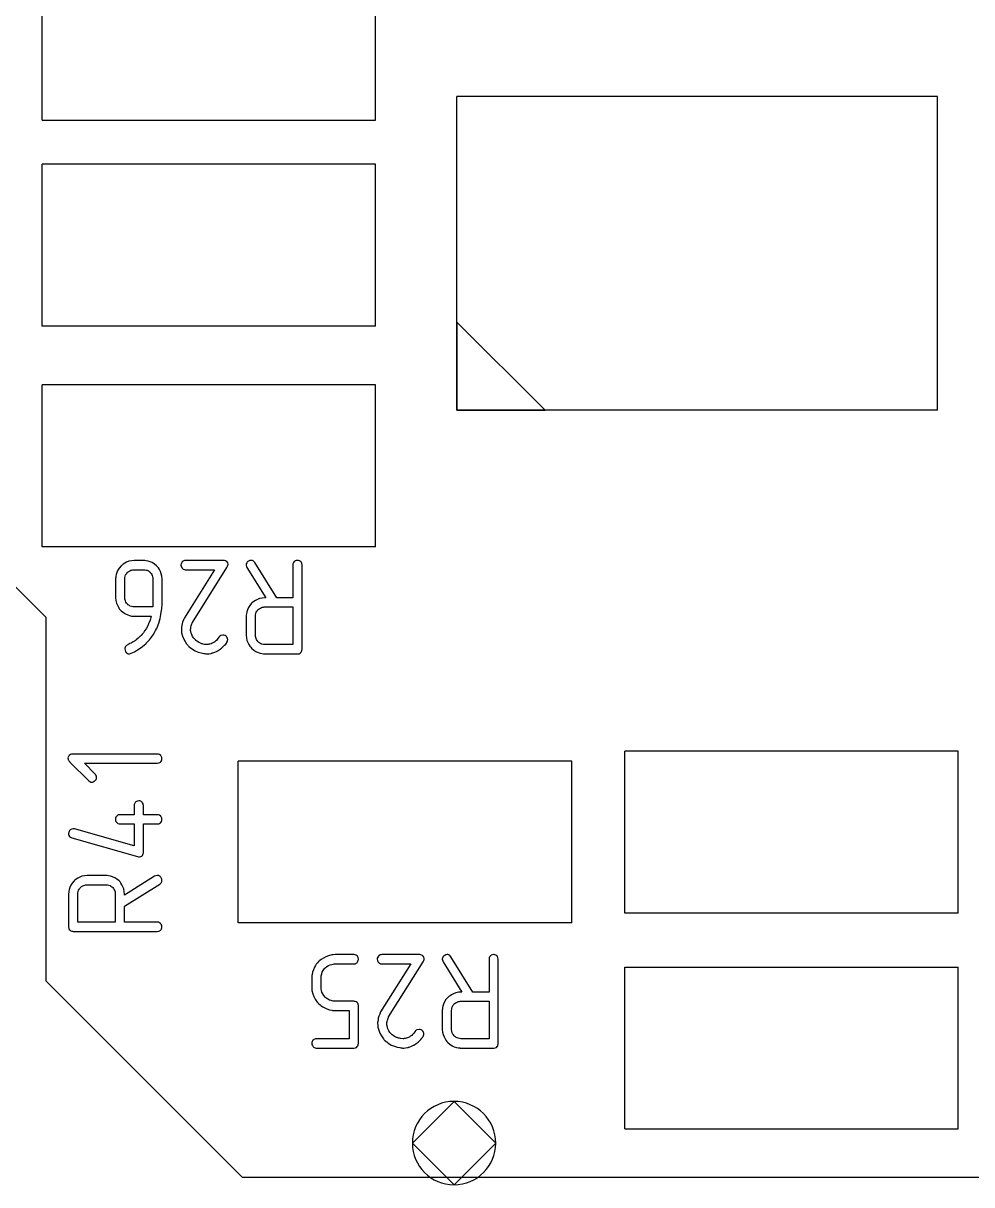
# Model space of a CAD drawing. Header units: inches. Extents: x 0 to 594, y -420 to 0.
# Drawn here: x 178.63 to 188.3, y -92.76 to -80.92 of the extents above; entities that cross this region are included whole.
import ezdxf

# ---------------------------------------------------------------- set-up
doc = ezdxf.new("R2010")
doc.units = ezdxf.units.IN
doc.header["$MEASUREMENT"] = 0

msp = doc.modelspace()

# ---------------------------------------------------------------- linework, layer by layer
at = {"color": 18, "true_color": 0x000000}
for p, q in [((178.82, -81.905), (178.82, -80.255)), ((182.22, -81.905), (182.22, -80.255)), ((187.95, -81.663), (183.05, -81.663)), ((183.05, -84.863), (183.05, -81.663)), ((187.95, -84.863), (187.95, -81.663)), ((178.82, -81.905), (182.22, -81.905)), ((178.82, -84.005), (178.82, -82.355)), ((182.22, -82.355), (178.82, -82.355)), ((182.22, -84.005), (182.22, -82.355)), ((183.05, -83.963), (183.05, -83.863)), ((182.22, -84.005), (178.82, -84.005)), ((183.95, -84.863), (183.05, -83.963)), ((183.95, -84.863), (183.05, -83.963)), ((183.05, -83.963), (183.05, -84.863)), ((178.82, -86.254), (178.82, -84.604)), ((182.22, -84.604), (178.82, -84.604)), ((182.22, -86.254), (182.22, -84.604)), ((187.95, -84.863), (183.05, -84.863)), ((183.05, -84.863), (183.95, -84.863)), ((183.95, -84.863), (183.95, -84.863)), ((178.862, -86.975), (177.513, -85.626)), ((182.22, -86.254), (178.82, -86.254)), ((179.647, -86.431), (179.636, -86.44)), ((179.663, -86.422), (179.647, -86.431)), ((179.682, -86.41), (179.663, -86.422)), ((179.705, -86.402), (179.682, -86.41)), ((179.732, -86.396), (179.705, -86.402)), ((179.76, -86.393), (179.732, -86.396)), ((179.863, -86.393), (179.76, -86.393)), ((179.868, -86.395), (179.863, -86.393)), ((179.883, -86.396), (179.868, -86.395)), ((179.901, -86.4), (179.883, -86.396)), ((179.922, -86.408), (179.901, -86.4)), ((179.943, -86.416), (179.922, -86.408)), ((179.966, -86.43), (179.943, -86.416)), ((179.988, -86.448), (179.966, -86.43)), ((180.238, -86.43), (180.236, -86.437)), ((180.242, -86.42), (180.238, -86.43)), ((180.249, -86.409), (180.242, -86.42)), ((180.25, -86.406), (180.249, -86.409)), ((180.258, -86.402), (180.25, -86.406)), ((180.267, -86.396), (180.258, -86.402)), ((180.274, -86.395), (180.267, -86.396)), ((180.283, -86.393), (180.274, -86.395)), ((180.672, -86.393), (180.283, -86.393)), ((180.68, -86.395), (180.672, -86.393)), ((180.689, -86.398), (180.68, -86.395)), ((180.699, -86.403), (180.689, -86.398)), ((180.707, -86.409), (180.699, -86.403)), ((180.713, -86.419), (180.707, -86.409)), ((180.716, -86.431), (180.713, -86.419)), ((180.714, -86.441), (180.716, -86.434)), ((180.716, -86.434), (180.716, -86.431)), ((180.902, -86.429), (180.9, -86.437)), ((180.907, -86.417), (180.902, -86.429)), ((180.91, -86.412), (180.907, -86.417)), ((180.916, -86.406), (180.91, -86.412)), ((180.919, -86.405), (180.916, -86.406)), ((180.926, -86.4), (180.919, -86.405)), ((180.937, -86.395), (180.926, -86.4)), ((180.951, -86.393), (180.937, -86.395)), ((180.957, -86.393), (180.951, -86.393)), ((180.964, -86.395), (180.957, -86.393)), ((180.971, -86.396), (180.964, -86.395)), ((180.972, -86.398), (180.971, -86.396)), ((180.976, -86.4), (180.972, -86.398)), ((180.982, -86.406), (180.976, -86.4)), ((180.989, -86.415), (180.982, -86.406)), ((181.213, -86.774), (180.989, -86.415)), ((181.378, -86.427), (181.377, -86.436)), ((181.377, -86.436), (181.377, -86.439)), ((181.382, -86.416), (181.378, -86.427)), ((181.391, -86.405), (181.382, -86.416)), ((181.394, -86.403), (181.391, -86.405)), ((181.399, -86.399), (181.394, -86.403)), ((181.411, -86.395), (181.399, -86.399)), ((181.425, -86.393), (181.411, -86.395)), ((181.428, -86.393), (181.425, -86.393)), ((181.436, -86.395), (181.428, -86.393)), ((181.446, -86.398), (181.436, -86.395)), ((181.457, -86.405), (181.446, -86.398)), ((181.46, -86.407), (181.457, -86.405)), ((181.464, -86.413), (181.46, -86.407)), ((181.468, -86.424), (181.464, -86.413)), ((181.471, -86.44), (181.468, -86.424)), ((179.577, -86.537), (179.572, -86.556)), ((179.584, -86.516), (179.577, -86.537)), ((179.594, -86.493), (179.584, -86.516)), ((179.608, -86.471), (179.594, -86.493)), ((179.626, -86.448), (179.608, -86.471)), ((179.629, -86.446), (179.626, -86.448)), ((179.636, -86.44), (179.629, -86.446)), ((179.665, -86.567), (179.668, -86.554)), ((179.668, -86.554), (179.672, -86.541)), ((179.672, -86.541), (179.678, -86.532)), ((179.678, -86.532), (179.684, -86.525)), ((179.684, -86.525), (179.688, -86.517)), ((179.688, -86.517), (179.691, -86.515)), ((179.691, -86.515), (179.692, -86.513)), ((179.692, -86.513), (179.704, -86.505)), ((179.704, -86.505), (179.715, -86.499)), ((179.715, -86.499), (179.726, -86.493)), ((179.726, -86.493), (179.736, -86.491)), ((179.736, -86.491), (179.746, -86.489)), ((179.746, -86.489), (179.753, -86.488)), ((179.753, -86.488), (179.856, -86.488)), ((179.856, -86.488), (179.868, -86.489)), ((179.868, -86.489), (179.88, -86.491)), ((179.88, -86.491), (179.89, -86.492)), ((179.89, -86.492), (179.891, -86.493)), ((179.891, -86.493), (179.892, -86.493)), ((179.892, -86.493), (179.904, -86.501)), ((179.904, -86.501), (179.914, -86.508)), ((179.914, -86.508), (179.921, -86.513)), ((179.921, -86.513), (179.923, -86.515)), ((179.923, -86.515), (179.932, -86.526)), ((179.932, -86.526), (179.939, -86.537)), ((179.939, -86.537), (179.943, -86.548)), ((179.943, -86.548), (179.947, -86.56)), ((179.991, -86.451), (179.988, -86.448)), ((179.997, -86.458), (179.991, -86.451)), ((180.007, -86.47), (179.997, -86.458)), ((180.016, -86.486), (180.007, -86.47)), ((180.026, -86.505), (180.016, -86.486)), ((180.036, -86.529), (180.026, -86.505)), ((180.042, -86.554), (180.036, -86.529)), ((180.045, -86.582), (180.042, -86.554)), ((180.236, -86.437), (180.236, -86.44)), ((180.236, -86.44), (180.239, -86.453)), ((180.239, -86.453), (180.243, -86.462)), ((180.243, -86.462), (180.248, -86.47)), ((180.248, -86.47), (180.25, -86.472)), ((180.25, -86.472), (180.256, -86.478)), ((180.256, -86.478), (180.26, -86.481)), ((180.26, -86.481), (180.272, -86.486)), ((180.272, -86.486), (180.28, -86.488)), ((180.579, -86.488), (180.272, -86.977)), ((180.28, -86.488), (180.579, -86.488)), ((180.353, -87.026), (180.704, -86.467)), ((180.704, -86.467), (180.711, -86.453)), ((180.711, -86.453), (180.714, -86.441)), ((180.9, -86.437), (180.9, -86.439)), ((180.9, -86.439), (180.9, -86.44)), ((180.9, -86.44), (180.905, -86.455)), ((180.905, -86.455), (180.909, -86.467)), ((180.909, -86.467), (181.101, -86.774)), ((181.377, -86.439), (181.377, -86.44)), ((181.377, -86.44), (181.377, -86.774)), ((181.471, -87.297), (181.471, -86.44)), ((179.571, -86.57), (179.57, -86.575)), ((179.57, -86.575), (179.57, -86.579)), ((179.57, -86.579), (179.57, -86.581)), ((179.57, -86.581), (179.57, -86.582)), ((179.57, -86.582), (179.57, -86.773)), ((179.572, -86.556), (179.571, -86.57)), ((179.664, -86.582), (179.665, -86.567)), ((179.664, -86.773), (179.664, -86.582)), ((179.947, -86.56), (179.949, -86.568)), ((179.949, -86.568), (179.95, -86.575)), ((179.95, -86.575), (179.95, -86.581)), ((179.95, -86.581), (179.95, -86.582)), ((179.95, -86.582), (179.95, -86.821)), ((180.045, -86.821), (180.045, -86.582)), ((179.57, -86.773), (179.572, -86.801)), ((179.664, -86.774), (179.664, -86.773)), ((179.664, -86.78), (179.664, -86.774)), ((179.665, -86.787), (179.664, -86.78)), ((179.667, -86.797), (179.665, -86.787)), ((181.015, -86.791), (180.995, -86.802)), ((181.037, -86.782), (181.015, -86.791)), ((181.064, -86.777), (181.037, -86.782)), ((181.092, -86.774), (181.064, -86.777)), ((181.101, -86.774), (181.092, -86.774)), ((181.377, -86.774), (181.213, -86.774)), ((179.572, -86.801), (179.578, -86.828)), ((179.578, -86.828), (179.588, -86.85)), ((179.588, -86.85), (179.598, -86.87)), ((179.598, -86.87), (179.608, -86.885)), ((179.608, -86.885), (179.618, -86.897)), ((179.618, -86.897), (179.623, -86.904)), ((179.623, -86.904), (179.626, -86.907)), ((179.626, -86.907), (179.649, -86.925)), ((179.671, -86.806), (179.667, -86.797)), ((179.675, -86.818), (179.671, -86.806)), ((179.682, -86.829), (179.675, -86.818)), ((179.692, -86.84), (179.682, -86.829)), ((179.694, -86.842), (179.692, -86.84)), ((179.696, -86.845), (179.694, -86.842)), ((179.704, -86.849), (179.696, -86.845)), ((179.711, -86.854), (179.704, -86.849)), ((179.72, -86.86), (179.711, -86.854)), ((179.732, -86.864), (179.72, -86.86)), ((179.746, -86.867), (179.732, -86.864)), ((179.76, -86.868), (179.746, -86.867)), ((179.746, -86.867), (179.746, -86.867)), ((179.949, -86.868), (179.76, -86.868)), ((179.95, -86.821), (179.949, -86.868)), ((180.036, -86.922), (180.038, -86.904)), ((180.038, -86.904), (180.04, -86.885)), ((180.04, -86.885), (180.042, -86.87)), ((180.042, -86.87), (180.043, -86.856)), ((180.043, -86.843), (180.045, -86.833)), ((180.043, -86.856), (180.043, -86.843)), ((180.045, -86.822), (180.045, -86.821)), ((180.045, -86.826), (180.045, -86.822)), ((180.045, -86.833), (180.045, -86.826)), ((180.914, -86.897), (180.907, -86.918)), ((180.924, -86.874), (180.914, -86.897)), ((180.938, -86.852), (180.924, -86.874)), ((180.957, -86.829), (180.938, -86.852)), ((180.96, -86.826), (180.957, -86.829)), ((180.967, -86.821), (180.96, -86.826)), ((180.979, -86.812), (180.967, -86.821)), ((180.995, -86.802), (180.979, -86.812)), ((181.009, -86.912), (181.015, -86.905)), ((181.015, -86.905), (181.019, -86.898)), ((181.019, -86.898), (181.022, -86.895)), ((181.022, -86.895), (181.023, -86.894)), ((181.023, -86.894), (181.034, -86.885)), ((181.034, -86.885), (181.046, -86.88)), ((181.046, -86.88), (181.057, -86.874)), ((181.057, -86.874), (181.067, -86.871)), ((181.067, -86.871), (181.077, -86.87)), ((181.077, -86.87), (181.084, -86.868)), ((181.084, -86.868), (181.377, -86.868)), ((181.377, -86.868), (181.377, -87.25)), ((178.862, -90.681), (178.862, -86.975)), ((179.649, -86.925), (179.671, -86.939)), ((179.671, -86.939), (179.694, -86.949)), ((179.694, -86.949), (179.713, -86.956)), ((179.713, -86.956), (179.732, -86.96)), ((179.732, -86.96), (179.747, -86.962)), ((179.747, -86.962), (179.753, -86.963)), ((179.753, -86.963), (179.932, -86.963)), ((179.921, -87.001), (179.906, -87.039)), ((179.932, -86.963), (179.921, -87.001)), ((180.011, -87.032), (180.024, -86.985)), ((180.024, -86.985), (180.032, -86.943)), ((180.032, -86.943), (180.036, -86.922)), ((180.253, -87.021), (180.248, -87.04)), ((180.262, -87), (180.253, -87.021)), ((180.272, -86.977), (180.262, -87)), ((180.351, -87.033), (180.352, -87.028)), ((180.352, -87.028), (180.353, -87.026)), ((180.902, -86.952), (180.9, -86.957)), ((180.9, -86.957), (180.9, -86.962)), ((180.9, -86.962), (180.9, -86.963)), ((180.9, -86.963), (180.9, -86.964)), ((180.9, -86.964), (180.9, -87.155)), ((180.903, -86.936), (180.902, -86.952)), ((180.907, -86.918), (180.903, -86.936)), ((180.995, -86.963), (180.996, -86.947)), ((180.995, -87.155), (180.995, -86.963)), ((180.996, -86.947), (180.999, -86.935)), ((180.999, -86.935), (181.003, -86.922)), ((181.003, -86.922), (181.009, -86.912)), ((179.84, -87.146), (179.83, -87.157)), ((179.853, -87.131), (179.84, -87.146)), ((179.866, -87.111), (179.853, -87.131)), ((179.881, -87.09), (179.866, -87.111)), ((179.894, -87.066), (179.881, -87.09)), ((179.906, -87.039), (179.894, -87.066)), ((179.953, -87.152), (179.967, -87.128)), ((179.967, -87.128), (179.978, -87.108)), ((179.978, -87.108), (179.987, -87.091)), ((179.987, -87.091), (179.99, -87.086)), ((179.99, -87.086), (179.992, -87.081)), ((179.992, -87.081), (179.994, -87.079)), ((179.994, -87.077), (180.011, -87.032)), ((179.994, -87.079), (179.994, -87.077)), ((180.242, -87.073), (180.241, -87.084)), ((180.241, -87.084), (180.241, -87.091)), ((180.241, -87.091), (180.241, -87.094)), ((180.241, -87.094), (180.242, -87.112)), ((180.245, -87.057), (180.242, -87.073)), ((180.242, -87.112), (180.243, -87.131)), ((180.243, -87.131), (180.253, -87.165)), ((180.248, -87.04), (180.245, -87.057)), ((180.335, -87.098), (180.336, -87.086)), ((180.335, -87.1), (180.335, -87.098)), ((180.335, -87.101), (180.335, -87.1)), ((180.335, -87.108), (180.335, -87.101)), ((180.338, -87.119), (180.335, -87.108)), ((180.336, -87.086), (180.338, -87.073)), ((180.338, -87.073), (180.341, -87.06)), ((180.341, -87.135), (180.338, -87.119)), ((180.341, -87.06), (180.344, -87.05)), ((180.346, -87.15), (180.341, -87.135)), ((180.344, -87.05), (180.348, -87.04)), ((180.348, -87.04), (180.351, -87.033)), ((179.682, -87.259), (179.675, -87.266)), ((179.694, -87.252), (179.682, -87.259)), ((179.695, -87.252), (179.694, -87.252)), ((179.696, -87.251), (179.695, -87.252)), ((179.705, -87.246), (179.696, -87.251)), ((179.716, -87.241), (179.705, -87.246)), ((179.729, -87.235), (179.716, -87.241)), ((179.732, -87.234), (179.729, -87.235)), ((179.739, -87.231), (179.732, -87.234)), ((179.749, -87.224), (179.739, -87.231)), ((179.761, -87.217), (179.749, -87.224)), ((179.763, -87.215), (179.761, -87.217)), ((179.767, -87.214), (179.763, -87.215)), ((179.773, -87.208), (179.767, -87.214)), ((179.78, -87.203), (179.773, -87.208)), ((179.799, -87.187), (179.78, -87.203)), ((179.821, -87.167), (179.799, -87.187)), ((179.823, -87.165), (179.821, -87.167)), ((179.83, -87.157), (179.823, -87.165)), ((179.843, -87.27), (179.863, -87.255)), ((179.863, -87.255), (179.877, -87.242)), ((179.877, -87.242), (179.883, -87.238)), ((179.883, -87.238), (179.887, -87.234)), ((179.887, -87.234), (179.888, -87.232)), ((179.888, -87.232), (179.89, -87.231)), ((179.89, -87.231), (179.914, -87.204)), ((179.914, -87.204), (179.935, -87.177)), ((179.935, -87.177), (179.953, -87.152)), ((180.253, -87.165), (180.265, -87.196)), ((180.265, -87.196), (180.279, -87.221)), ((180.279, -87.221), (180.294, -87.242)), ((180.294, -87.242), (180.3, -87.251)), ((180.3, -87.251), (180.305, -87.258)), ((180.305, -87.258), (180.311, -87.263)), ((180.311, -87.263), (180.315, -87.267)), ((180.355, -87.169), (180.346, -87.15)), ((180.367, -87.187), (180.355, -87.169)), ((180.383, -87.204), (180.367, -87.187)), ((180.384, -87.205), (180.383, -87.204)), ((180.387, -87.208), (180.384, -87.205)), ((180.391, -87.211), (180.387, -87.208)), ((180.398, -87.217), (180.391, -87.211)), ((180.414, -87.227), (180.398, -87.217)), ((180.435, -87.238), (180.414, -87.227)), ((180.437, -87.238), (180.435, -87.238)), ((180.441, -87.239), (180.437, -87.238)), ((180.446, -87.242), (180.441, -87.239)), ((180.455, -87.245), (180.446, -87.242)), ((180.463, -87.246), (180.455, -87.245)), ((180.475, -87.249), (180.463, -87.246)), ((180.5, -87.251), (180.475, -87.249)), ((180.506, -87.251), (180.5, -87.251)), ((180.513, -87.249), (180.506, -87.251)), ((180.521, -87.248), (180.513, -87.249)), ((180.532, -87.246), (180.521, -87.248)), ((180.544, -87.242), (180.532, -87.246)), ((180.556, -87.238), (180.544, -87.242)), ((180.569, -87.231), (180.556, -87.238)), ((180.57, -87.229), (180.569, -87.231)), ((180.575, -87.227), (180.57, -87.229)), ((180.58, -87.222), (180.575, -87.227)), ((180.589, -87.217), (180.58, -87.222)), ((180.597, -87.208), (180.589, -87.217)), ((180.607, -87.198), (180.597, -87.208)), ((180.624, -87.176), (180.607, -87.198)), ((180.625, -87.174), (180.624, -87.176)), ((180.628, -87.17), (180.625, -87.174)), ((180.634, -87.165), (180.628, -87.17)), ((180.642, -87.159), (180.634, -87.165)), ((180.664, -87.155), (180.642, -87.159)), ((180.666, -87.155), (180.664, -87.155)), ((180.675, -87.156), (180.666, -87.155)), ((180.668, -87.27), (180.68, -87.258)), ((180.686, -87.16), (180.675, -87.156)), ((180.68, -87.258), (180.692, -87.246)), ((180.697, -87.167), (180.686, -87.16)), ((180.692, -87.246), (180.699, -87.236)), ((180.7, -87.17), (180.697, -87.167)), ((180.699, -87.236), (180.703, -87.231)), ((180.704, -87.177), (180.7, -87.17)), ((180.703, -87.231), (180.704, -87.228)), ((180.71, -87.187), (180.704, -87.177)), ((180.704, -87.228), (180.709, -87.217)), ((180.709, -87.217), (180.711, -87.208)), ((180.711, -87.194), (180.71, -87.187)), ((180.713, -87.201), (180.711, -87.194)), ((180.711, -87.208), (180.713, -87.203)), ((180.713, -87.203), (180.713, -87.201)), ((180.9, -87.155), (180.903, -87.183)), ((180.903, -87.183), (180.909, -87.208)), ((180.909, -87.208), (180.919, -87.231)), ((180.919, -87.231), (180.929, -87.25)), ((180.929, -87.25), (180.938, -87.266)), ((180.995, -87.156), (180.995, -87.155)), ((180.995, -87.162), (180.995, -87.156)), ((180.996, -87.169), (180.995, -87.162)), ((180.998, -87.179), (180.996, -87.169)), ((181.002, -87.188), (180.998, -87.179)), ((181.006, -87.2), (181.002, -87.188)), ((181.013, -87.211), (181.006, -87.2)), ((181.023, -87.222), (181.013, -87.211)), ((181.024, -87.224), (181.023, -87.222)), ((181.027, -87.227), (181.024, -87.224)), ((181.034, -87.231), (181.027, -87.227)), ((181.041, -87.236), (181.034, -87.231)), ((181.051, -87.242), (181.041, -87.236)), ((181.062, -87.246), (181.051, -87.242)), ((181.077, -87.249), (181.062, -87.246)), ((181.091, -87.25), (181.077, -87.249)), ((181.077, -87.249), (181.077, -87.249)), ((181.377, -87.25), (181.091, -87.25)), ((179.668, -87.279), (179.665, -87.287)), ((179.665, -87.287), (179.665, -87.293)), ((179.665, -87.293), (179.665, -87.294)), ((179.665, -87.294), (179.667, -87.308)), ((179.667, -87.308), (179.671, -87.32)), ((179.671, -87.272), (179.668, -87.279)), ((179.672, -87.27), (179.671, -87.272)), ((179.671, -87.32), (179.675, -87.327)), ((179.675, -87.266), (179.672, -87.27)), ((179.675, -87.327), (179.677, -87.329)), ((179.677, -87.329), (179.682, -87.335)), ((179.682, -87.335), (179.688, -87.338)), ((179.688, -87.338), (179.699, -87.344)), ((179.699, -87.344), (179.708, -87.345)), ((179.708, -87.345), (179.711, -87.345)), ((179.708, -87.345), (179.708, -87.345)), ((179.711, -87.345), (179.73, -87.339)), ((179.73, -87.339), (179.763, -87.324)), ((179.763, -87.324), (179.794, -87.305)), ((179.794, -87.305), (179.821, -87.287)), ((179.821, -87.287), (179.843, -87.27)), ((180.315, -87.267), (180.317, -87.269)), ((180.317, -87.269), (180.318, -87.27)), ((180.318, -87.27), (180.334, -87.283)), ((180.334, -87.283), (180.349, -87.296)), ((180.349, -87.296), (180.365, -87.305)), ((180.365, -87.305), (180.38, -87.314)), ((180.38, -87.314), (180.413, -87.327)), ((180.413, -87.327), (180.442, -87.335)), ((180.442, -87.335), (180.468, -87.341)), ((180.468, -87.341), (180.479, -87.342)), ((180.479, -87.342), (180.489, -87.344)), ((180.489, -87.344), (180.496, -87.345)), ((180.496, -87.345), (180.507, -87.345)), ((180.496, -87.345), (180.496, -87.345)), ((180.507, -87.345), (180.525, -87.344)), ((180.525, -87.344), (180.544, -87.341)), ((180.544, -87.341), (180.551, -87.338)), ((180.551, -87.338), (180.556, -87.336)), ((180.556, -87.336), (180.559, -87.335)), ((180.559, -87.335), (180.561, -87.335)), ((180.561, -87.335), (180.58, -87.328)), ((180.58, -87.328), (180.599, -87.32)), ((180.599, -87.32), (180.606, -87.317)), ((180.606, -87.317), (180.611, -87.314)), ((180.611, -87.314), (180.614, -87.313)), ((180.614, -87.313), (180.616, -87.311)), ((180.616, -87.311), (180.635, -87.298)), ((180.635, -87.298), (180.654, -87.284)), ((180.654, -87.284), (180.668, -87.27)), ((180.938, -87.266), (180.948, -87.279)), ((180.948, -87.279), (180.954, -87.286)), ((180.954, -87.286), (180.957, -87.289)), ((180.957, -87.289), (180.978, -87.307)), ((180.978, -87.307), (181, -87.321)), ((181, -87.321), (181.023, -87.331)), ((181.023, -87.331), (181.044, -87.338)), ((181.044, -87.338), (181.062, -87.342)), ((181.062, -87.342), (181.078, -87.344)), ((181.078, -87.344), (181.084, -87.345)), ((181.084, -87.345), (181.425, -87.345)), ((181.084, -87.345), (181.084, -87.345)), ((181.425, -87.345), (181.44, -87.344)), ((181.44, -87.344), (181.452, -87.338)), ((181.452, -87.338), (181.46, -87.329)), ((181.46, -87.329), (181.466, -87.321)), ((181.466, -87.321), (181.468, -87.313)), ((181.468, -87.313), (181.47, -87.304)), ((181.47, -87.304), (181.471, -87.298)), ((181.471, -87.298), (181.471, -87.297)), ((179.085, -88.399), (179.083, -88.405)), ((179.083, -88.405), (179.083, -88.406)), ((179.083, -88.405), (179.083, -88.405)), ((179.083, -88.406), (179.085, -88.415)), ((179.089, -88.391), (179.085, -88.399)), ((179.085, -88.415), (179.086, -88.422)), ((179.086, -88.422), (179.087, -88.427)), ((179.087, -88.427), (179.089, -88.429)), ((179.097, -88.379), (179.089, -88.391)), ((179.089, -88.429), (179.093, -88.436)), ((179.093, -88.436), (179.099, -88.443)), ((179.1, -88.378), (179.097, -88.379)), ((179.099, -88.443), (179.103, -88.447)), ((179.109, -88.372), (179.1, -88.378)), ((179.103, -88.447), (179.104, -88.449)), ((179.104, -88.449), (179.296, -88.639)), ((179.121, -88.368), (179.109, -88.372)), ((179.138, -88.367), (179.121, -88.368)), ((179.995, -88.367), (179.138, -88.367)), ((179.997, -88.367), (179.995, -88.367)), ((179.999, -88.367), (179.997, -88.367)), ((180.008, -88.368), (179.999, -88.367)), ((180.019, -88.372), (180.008, -88.368)), ((180.03, -88.381), (180.019, -88.372)), ((180.028, -88.45), (180.03, -88.447)), ((180.032, -88.384), (180.03, -88.381)), ((180.03, -88.447), (180.037, -88.436)), ((180.036, -88.389), (180.032, -88.384)), ((180.04, -88.401), (180.036, -88.389)), ((180.037, -88.436), (180.04, -88.426)), ((180.042, -88.415), (180.04, -88.401)), ((180.04, -88.426), (180.042, -88.418)), ((180.042, -88.418), (180.042, -88.415)), ((180.82, -90.088), (180.82, -88.438)), ((184.22, -88.438), (180.82, -88.438)), ((184.22, -90.088), (184.22, -88.438)), ((184.76, -89.988), (184.76, -88.338)), ((188.16, -88.338), (184.76, -88.338)), ((188.16, -89.988), (188.16, -88.338)), ((179.362, -88.571), (179.252, -88.461)), ((179.252, -88.461), (179.995, -88.461)), ((179.995, -88.461), (180.011, -88.458)), ((180.011, -88.458), (180.022, -88.454)), ((180.022, -88.454), (180.028, -88.45)), ((179.296, -88.639), (179.307, -88.647)), ((179.307, -88.647), (179.319, -88.652)), ((179.319, -88.652), (179.326, -88.653)), ((179.326, -88.653), (179.327, -88.653)), ((179.327, -88.653), (179.328, -88.653)), ((179.328, -88.653), (179.335, -88.652)), ((179.335, -88.652), (179.341, -88.65)), ((179.341, -88.65), (179.352, -88.645)), ((179.352, -88.645), (179.359, -88.64)), ((179.359, -88.64), (179.361, -88.637)), ((179.361, -88.637), (179.362, -88.637)), ((179.365, -88.574), (179.362, -88.571)), ((179.362, -88.637), (179.371, -88.626)), ((179.369, -88.581), (179.365, -88.574)), ((179.374, -88.592), (179.369, -88.581)), ((179.371, -88.626), (179.375, -88.615)), ((179.376, -88.605), (179.374, -88.592)), ((179.375, -88.615), (179.376, -88.608)), ((179.376, -88.608), (179.376, -88.605)), ((179.76, -88.88), (179.758, -88.888)), ((179.758, -88.888), (179.758, -88.986)), ((179.765, -88.869), (179.76, -88.88)), ((179.768, -88.863), (179.765, -88.869)), ((179.774, -88.857), (179.768, -88.863)), ((179.777, -88.855), (179.774, -88.857)), ((179.784, -88.85), (179.777, -88.855)), ((179.794, -88.846), (179.784, -88.85)), ((179.806, -88.843), (179.794, -88.846)), ((179.809, -88.843), (179.806, -88.843)), ((179.816, -88.845), (179.809, -88.843)), ((179.826, -88.849), (179.816, -88.845)), ((179.837, -88.856), (179.826, -88.849)), ((179.84, -88.857), (179.837, -88.856)), ((179.844, -88.864), (179.84, -88.857)), ((179.85, -88.876), (179.844, -88.864)), ((179.851, -88.883), (179.85, -88.876)), ((179.853, -88.891), (179.851, -88.883)), ((179.853, -88.986), (179.853, -88.891)), ((179.569, -89.022), (179.568, -89.031)), ((179.568, -89.031), (179.568, -89.034)), ((179.568, -89.034), (179.569, -89.046)), ((179.574, -89.012), (179.569, -89.022)), ((179.581, -89.001), (179.574, -89.012)), ((179.582, -88.998), (179.581, -89)), ((179.581, -89), (179.581, -89.001)), ((179.589, -88.993), (179.582, -88.998)), ((179.6, -88.988), (179.589, -88.993)), ((179.608, -88.986), (179.6, -88.988)), ((179.616, -88.986), (179.608, -88.986)), ((179.758, -88.986), (179.616, -88.986)), ((179.995, -88.986), (179.853, -88.986)), ((179.997, -88.986), (179.995, -88.986)), ((179.999, -88.986), (179.997, -88.986)), ((180.008, -88.987), (179.999, -88.986)), ((180.019, -88.991), (180.008, -88.987)), ((180.03, -89), (180.019, -88.991)), ((180.032, -89.003), (180.03, -89)), ((180.036, -89.008), (180.032, -89.003)), ((180.04, -89.019), (180.036, -89.008)), ((180.042, -89.034), (180.04, -89.019)), ((180.04, -89.045), (180.042, -89.036)), ((180.042, -89.036), (180.042, -89.034)), ((179.096, -89.155), (179.092, -89.166)), ((179.104, -89.144), (179.096, -89.155)), ((179.107, -89.141), (179.104, -89.144)), ((179.113, -89.136), (179.107, -89.141)), ((179.124, -89.132), (179.113, -89.136)), ((179.138, -89.129), (179.124, -89.132)), ((179.152, -89.131), (179.138, -89.129)), ((179.758, -89.304), (179.152, -89.131)), ((179.569, -89.046), (179.574, -89.056)), ((179.574, -89.056), (179.579, -89.063)), ((179.579, -89.063), (179.581, -89.066)), ((179.581, -89.066), (179.593, -89.074)), ((179.593, -89.074), (179.605, -89.079)), ((179.605, -89.079), (179.613, -89.08)), ((179.613, -89.08), (179.615, -89.08)), ((179.615, -89.08), (179.616, -89.08)), ((179.616, -89.08), (179.758, -89.08)), ((179.758, -89.08), (179.758, -89.304)), ((179.853, -89.373), (179.853, -89.08)), ((179.853, -89.08), (179.995, -89.08)), ((179.995, -89.08), (180.011, -89.077)), ((180.011, -89.077), (180.022, -89.073)), ((180.022, -89.073), (180.028, -89.069)), ((180.028, -89.069), (180.03, -89.066)), ((180.03, -89.066), (180.037, -89.055)), ((180.037, -89.055), (180.04, -89.045)), ((179.092, -89.166), (179.09, -89.175)), ((179.09, -89.175), (179.09, -89.186)), ((179.09, -89.175), (179.09, -89.175)), ((179.09, -89.186), (179.092, -89.191)), ((179.092, -89.191), (179.093, -89.196)), ((179.093, -89.196), (179.094, -89.197)), ((179.094, -89.197), (179.1, -89.206)), ((179.1, -89.206), (179.109, -89.214)), ((179.109, -89.214), (179.117, -89.218)), ((179.117, -89.218), (179.123, -89.221)), ((179.123, -89.221), (179.125, -89.222)), ((179.125, -89.222), (179.792, -89.413)), ((179.843, -89.4), (179.849, -89.39)), ((179.849, -89.39), (179.851, -89.382)), ((179.851, -89.382), (179.853, -89.373)), ((179.792, -89.413), (179.803, -89.416)), ((179.803, -89.416), (179.815, -89.416)), ((179.815, -89.416), (179.827, -89.413)), ((179.827, -89.413), (179.837, -89.407)), ((179.837, -89.407), (179.843, -89.4)), ((179.185, -89.633), (179.169, -89.643)), ((179.204, -89.623), (179.185, -89.633)), ((179.227, -89.613), (179.204, -89.623)), ((179.252, -89.607), (179.227, -89.613)), ((179.28, -89.605), (179.252, -89.607)), ((179.471, -89.605), (179.28, -89.605)), ((179.472, -89.605), (179.471, -89.605)), ((179.474, -89.605), (179.472, -89.605)), ((179.478, -89.605), (179.474, -89.605)), ((179.483, -89.606), (179.478, -89.605)), ((179.499, -89.607), (179.483, -89.606)), ((179.517, -89.612), (179.499, -89.607)), ((179.538, -89.619), (179.517, -89.612)), ((179.561, -89.628), (179.538, -89.619)), ((179.584, -89.643), (179.561, -89.628)), ((179.968, -89.613), (179.661, -89.805)), ((179.98, -89.609), (179.968, -89.613)), ((179.995, -89.605), (179.98, -89.609)), ((179.997, -89.605), (179.995, -89.605)), ((179.998, -89.605), (179.997, -89.605)), ((180.006, -89.606), (179.998, -89.605)), ((180.018, -89.612), (180.006, -89.606)), ((180.023, -89.614), (180.018, -89.612)), ((180.029, -89.62), (180.023, -89.614)), ((180.03, -89.623), (180.029, -89.62)), ((180.035, -89.63), (180.03, -89.623)), ((180.04, -89.641), (180.035, -89.63)), ((179.097, -89.748), (179.093, -89.767)), ((179.104, -89.727), (179.097, -89.748)), ((179.114, -89.705), (179.104, -89.727)), ((179.128, -89.682), (179.114, -89.705)), ((179.147, -89.661), (179.128, -89.682)), ((179.149, -89.658), (179.147, -89.661)), ((179.156, -89.652), (179.149, -89.658)), ((179.169, -89.643), (179.156, -89.652)), ((179.193, -89.755), (179.199, -89.745)), ((179.199, -89.745), (179.204, -89.738)), ((179.204, -89.738), (179.209, -89.731)), ((179.209, -89.731), (179.211, -89.729)), ((179.211, -89.729), (179.213, -89.727)), ((179.213, -89.727), (179.224, -89.717)), ((179.224, -89.717), (179.235, -89.71)), ((179.235, -89.71), (179.247, -89.706)), ((179.247, -89.706), (179.257, -89.702)), ((179.257, -89.702), (179.266, -89.7)), ((179.266, -89.7), (179.273, -89.699)), ((179.273, -89.699), (179.279, -89.699)), ((179.279, -89.699), (179.28, -89.699)), ((179.28, -89.699), (179.472, -89.699)), ((179.472, -89.699), (179.488, -89.7)), ((179.488, -89.7), (179.5, -89.703)), ((179.5, -89.703), (179.513, -89.707)), ((179.513, -89.707), (179.523, -89.713)), ((179.523, -89.713), (179.53, -89.719)), ((179.53, -89.719), (179.537, -89.723)), ((179.537, -89.723), (179.54, -89.726)), ((179.54, -89.726), (179.541, -89.727)), ((179.541, -89.727), (179.55, -89.738)), ((179.55, -89.738), (179.555, -89.75)), ((179.555, -89.75), (179.561, -89.761)), ((179.606, -89.661), (179.584, -89.643)), ((179.609, -89.664), (179.606, -89.661)), ((179.615, -89.671), (179.609, -89.664)), ((179.623, -89.683), (179.615, -89.671)), ((179.633, -89.699), (179.623, -89.683)), ((179.644, -89.719), (179.633, -89.699)), ((179.653, -89.741), (179.644, -89.719)), ((179.658, -89.768), (179.653, -89.741)), ((179.661, -89.917), (180.021, -89.693)), ((180.021, -89.693), (180.029, -89.686)), ((180.029, -89.686), (180.035, -89.681)), ((180.035, -89.681), (180.037, -89.676)), ((180.037, -89.676), (180.039, -89.675)), ((180.039, -89.675), (180.04, -89.668)), ((180.042, -89.655), (180.04, -89.641)), ((180.04, -89.668), (180.042, -89.661)), ((180.042, -89.661), (180.042, -89.655)), ((179.092, -89.782), (179.09, -89.788)), ((179.09, -89.788), (179.09, -90.129)), ((179.09, -89.788), (179.09, -89.788)), ((179.093, -89.767), (179.092, -89.782)), ((179.185, -89.795), (179.186, -89.781)), ((179.185, -90.081), (179.185, -89.795)), ((179.186, -89.781), (179.189, -89.767)), ((179.186, -89.781), (179.186, -89.781)), ((179.189, -89.767), (179.193, -89.755)), ((179.561, -89.761), (179.564, -89.771)), ((179.564, -89.771), (179.565, -89.781)), ((179.565, -89.781), (179.567, -89.788)), ((179.567, -89.788), (179.567, -90.081)), ((179.661, -89.796), (179.658, -89.768)), ((179.661, -89.805), (179.661, -89.796)), ((179.661, -90.081), (179.661, -89.917)), ((188.16, -89.988), (184.76, -89.988)), ((179.567, -90.081), (179.185, -90.081)), ((179.995, -90.081), (179.661, -90.081)), ((179.997, -90.081), (179.995, -90.081)), ((179.999, -90.081), (179.997, -90.081)), ((180.008, -90.082), (179.999, -90.081)), ((180.019, -90.087), (180.008, -90.082)), ((180.03, -90.095), (180.019, -90.087)), ((180.032, -90.098), (180.03, -90.095)), ((180.036, -90.104), (180.032, -90.098)), ((180.04, -90.115), (180.036, -90.104)), ((184.22, -90.088), (180.82, -90.088)), ((179.09, -90.129), (179.092, -90.144)), ((179.092, -90.144), (179.097, -90.156)), ((179.097, -90.156), (179.106, -90.164)), ((179.106, -90.164), (179.114, -90.17)), ((179.114, -90.17), (179.123, -90.173)), ((179.123, -90.173), (179.131, -90.174)), ((179.131, -90.174), (179.137, -90.175)), ((179.137, -90.175), (179.138, -90.175)), ((179.138, -90.175), (179.995, -90.175)), ((179.995, -90.175), (180.011, -90.173)), ((180.011, -90.173), (180.022, -90.168)), ((180.022, -90.168), (180.028, -90.164)), ((180.028, -90.164), (180.03, -90.161)), ((180.03, -90.161), (180.037, -90.15)), ((180.037, -90.15), (180.04, -90.14)), ((180.042, -90.129), (180.04, -90.115)), ((180.04, -90.14), (180.042, -90.132)), ((180.042, -90.132), (180.042, -90.129)), ((181.667, -90.46), (181.653, -90.47)), ((181.688, -90.448), (181.667, -90.46)), ((181.712, -90.435), (181.688, -90.448)), ((181.74, -90.424), (181.712, -90.435)), ((181.773, -90.415), (181.74, -90.424)), ((181.789, -90.414), (181.773, -90.415)), ((181.808, -90.412), (181.789, -90.414)), ((182.001, -90.412), (181.808, -90.412)), ((182.011, -90.414), (182.001, -90.412)), ((182.022, -90.418), (182.011, -90.414)), ((182.033, -90.425), (182.022, -90.418)), ((182.035, -90.428), (182.033, -90.425)), ((182.039, -90.435), (182.035, -90.428)), ((182.043, -90.445), (182.039, -90.435)), ((182.045, -90.459), (182.043, -90.445)), ((182.043, -90.469), (182.045, -90.462)), ((182.045, -90.46), (182.045, -90.459)), ((182.045, -90.462), (182.045, -90.46)), ((182.238, -90.449), (182.236, -90.456)), ((182.236, -90.456), (182.236, -90.459)), ((182.236, -90.459), (182.239, -90.472)), ((182.242, -90.439), (182.238, -90.449)), ((182.249, -90.428), (182.242, -90.439)), ((182.25, -90.425), (182.249, -90.428)), ((182.258, -90.421), (182.25, -90.425)), ((182.267, -90.415), (182.258, -90.421)), ((182.274, -90.414), (182.267, -90.415)), ((182.283, -90.412), (182.274, -90.414)), ((182.672, -90.412), (182.283, -90.412)), ((182.68, -90.414), (182.672, -90.412)), ((182.689, -90.417), (182.68, -90.414)), ((182.699, -90.422), (182.689, -90.417)), ((182.707, -90.428), (182.699, -90.422)), ((182.713, -90.438), (182.707, -90.428)), ((182.711, -90.472), (182.714, -90.46)), ((182.716, -90.45), (182.713, -90.438)), ((182.714, -90.46), (182.716, -90.453)), ((182.716, -90.453), (182.716, -90.45)), ((182.902, -90.448), (182.9, -90.456)), ((182.9, -90.456), (182.9, -90.457)), ((182.9, -90.457), (182.9, -90.459)), ((182.9, -90.459), (182.905, -90.474)), ((182.907, -90.436), (182.902, -90.448)), ((182.91, -90.431), (182.907, -90.436)), ((182.916, -90.425), (182.91, -90.431)), ((182.919, -90.424), (182.916, -90.425)), ((182.926, -90.419), (182.919, -90.424)), ((182.937, -90.414), (182.926, -90.419)), ((182.951, -90.412), (182.937, -90.414)), ((182.957, -90.412), (182.951, -90.412)), ((182.964, -90.414), (182.957, -90.412)), ((182.971, -90.415), (182.964, -90.414)), ((182.972, -90.417), (182.971, -90.415)), ((182.976, -90.419), (182.972, -90.417)), ((182.982, -90.425), (182.976, -90.419)), ((182.989, -90.433), (182.982, -90.425)), ((183.213, -90.793), (182.989, -90.433)), ((183.378, -90.446), (183.377, -90.455)), ((183.377, -90.455), (183.377, -90.457)), ((183.377, -90.457), (183.377, -90.459)), ((183.377, -90.459), (183.377, -90.793)), ((183.382, -90.435), (183.378, -90.446)), ((183.391, -90.424), (183.382, -90.435)), ((183.394, -90.422), (183.391, -90.424)), ((183.399, -90.418), (183.394, -90.422)), ((183.411, -90.414), (183.399, -90.418)), ((183.425, -90.412), (183.411, -90.414)), ((183.428, -90.412), (183.425, -90.412)), ((183.436, -90.414), (183.428, -90.412)), ((183.446, -90.417), (183.436, -90.414)), ((183.457, -90.424), (183.446, -90.417)), ((183.46, -90.426), (183.457, -90.424)), ((183.464, -90.432), (183.46, -90.426)), ((183.468, -90.443), (183.464, -90.432)), ((183.471, -90.459), (183.468, -90.443)), ((183.471, -91.316), (183.471, -90.459)), ((181.586, -90.566), (181.578, -90.591)), ((181.599, -90.538), (181.586, -90.566)), ((181.608, -90.524), (181.599, -90.538)), ((181.616, -90.51), (181.608, -90.524)), ((181.627, -90.495), (181.616, -90.51)), ((181.64, -90.481), (181.627, -90.495)), ((181.641, -90.48), (181.64, -90.481)), ((181.643, -90.479), (181.641, -90.48)), ((181.647, -90.476), (181.643, -90.479)), ((181.653, -90.47), (181.647, -90.476)), ((181.677, -90.59), (181.685, -90.574)), ((181.685, -90.574), (181.692, -90.563)), ((181.692, -90.563), (181.699, -90.553)), ((181.699, -90.553), (181.705, -90.548)), ((181.705, -90.548), (181.706, -90.546)), ((181.706, -90.546), (181.723, -90.534)), ((181.723, -90.534), (181.74, -90.524)), ((181.74, -90.524), (181.757, -90.517)), ((181.757, -90.517), (181.773, -90.512)), ((181.773, -90.512), (181.787, -90.51)), ((181.787, -90.51), (181.798, -90.507)), ((181.798, -90.507), (182.007, -90.507)), ((182.007, -90.507), (182.014, -90.504)), ((182.014, -90.504), (182.023, -90.5)), ((182.023, -90.5), (182.031, -90.494)), ((182.031, -90.494), (182.033, -90.493)), ((182.033, -90.491), (182.04, -90.48)), ((182.033, -90.493), (182.033, -90.491)), ((182.04, -90.48), (182.043, -90.469)), ((182.239, -90.472), (182.243, -90.481)), ((182.243, -90.481), (182.248, -90.488)), ((182.248, -90.488), (182.25, -90.491)), ((182.25, -90.491), (182.256, -90.497)), ((182.256, -90.497), (182.26, -90.5)), ((182.26, -90.5), (182.272, -90.505)), ((182.272, -90.505), (182.28, -90.507)), ((182.579, -90.507), (182.272, -90.996)), ((182.28, -90.507), (182.579, -90.507)), ((182.353, -91.045), (182.704, -90.486)), ((182.704, -90.486), (182.711, -90.472)), ((182.905, -90.474), (182.909, -90.486)), ((182.909, -90.486), (183.101, -90.793)), ((184.76, -92.188), (184.76, -90.538)), ((184.76, -90.538), (188.16, -90.538)), ((188.16, -92.188), (188.16, -90.538)), ((180.864, -92.683), (178.862, -90.681)), ((181.571, -90.632), (181.57, -90.639)), ((181.57, -90.639), (181.57, -90.645)), ((181.57, -90.645), (181.57, -90.648)), ((181.57, -90.648), (181.57, -90.649)), ((181.57, -90.649), (181.57, -90.744)), ((181.574, -90.615), (181.571, -90.625)), ((181.571, -90.625), (181.571, -90.632)), ((181.578, -90.591), (181.574, -90.615)), ((181.664, -90.649), (181.665, -90.627)), ((181.664, -90.744), (181.664, -90.649)), ((181.665, -90.627), (181.671, -90.607)), ((181.671, -90.607), (181.677, -90.59)), ((181.57, -90.744), (181.571, -90.762)), ((181.571, -90.762), (181.572, -90.779)), ((181.572, -90.779), (181.581, -90.811)), ((181.581, -90.811), (181.592, -90.839)), ((181.664, -90.746), (181.664, -90.744)), ((181.664, -90.753), (181.664, -90.746)), ((181.667, -90.765), (181.664, -90.753)), ((181.67, -90.779), (181.667, -90.765)), ((181.674, -90.794), (181.67, -90.779)), ((181.682, -90.811), (181.674, -90.794)), ((181.692, -90.828), (181.682, -90.811)), ((183.015, -90.81), (182.995, -90.821)), ((183.037, -90.801), (183.015, -90.81)), ((183.064, -90.796), (183.037, -90.801)), ((183.092, -90.793), (183.064, -90.796)), ((183.101, -90.793), (183.092, -90.793)), ((183.377, -90.793), (183.213, -90.793)), ((181.592, -90.839), (181.605, -90.865)), ((181.605, -90.865), (181.618, -90.885)), ((181.618, -90.885), (181.629, -90.899)), ((181.629, -90.899), (181.633, -90.904)), ((181.633, -90.904), (181.637, -90.909)), ((181.637, -90.909), (181.639, -90.91)), ((181.639, -90.91), (181.64, -90.911)), ((181.64, -90.911), (181.654, -90.924)), ((181.654, -90.924), (181.667, -90.935)), ((181.667, -90.935), (181.682, -90.944)), ((181.706, -90.845), (181.692, -90.828)), ((181.708, -90.846), (181.706, -90.845)), ((181.713, -90.852), (181.708, -90.846)), ((181.722, -90.859), (181.713, -90.852)), ((181.735, -90.866), (181.722, -90.859)), ((181.749, -90.875), (181.735, -90.866)), ((181.767, -90.88), (181.749, -90.875)), ((181.787, -90.886), (181.767, -90.88)), ((181.808, -90.887), (181.787, -90.886)), ((182, -90.887), (181.808, -90.887)), ((182.005, -90.889), (182, -90.887)), ((182.012, -90.89), (182.005, -90.889)), ((182.021, -90.893), (182.012, -90.89)), ((182.031, -90.899), (182.021, -90.893)), ((182.038, -90.907), (182.031, -90.899)), ((182.043, -90.918), (182.038, -90.907)), ((182.045, -90.934), (182.043, -90.918)), ((182.045, -91.316), (182.045, -90.934)), ((182.914, -90.916), (182.907, -90.937)), ((182.924, -90.893), (182.914, -90.916)), ((182.938, -90.87), (182.924, -90.893)), ((182.957, -90.848), (182.938, -90.87)), ((182.96, -90.845), (182.957, -90.848)), ((182.967, -90.839), (182.96, -90.845)), ((182.979, -90.831), (182.967, -90.839)), ((182.995, -90.821), (182.979, -90.831)), ((183.003, -90.941), (183.009, -90.931)), ((183.009, -90.931), (183.015, -90.924)), ((183.015, -90.924), (183.019, -90.917)), ((183.019, -90.917), (183.022, -90.914)), ((183.022, -90.914), (183.023, -90.913)), ((183.023, -90.913), (183.034, -90.904)), ((183.034, -90.904), (183.046, -90.899)), ((183.046, -90.899), (183.057, -90.893)), ((183.057, -90.893), (183.067, -90.89)), ((183.067, -90.89), (183.077, -90.889)), ((183.077, -90.889), (183.084, -90.887)), ((183.084, -90.887), (183.377, -90.887)), ((183.377, -90.887), (183.377, -91.269)), ((181.682, -90.944), (181.696, -90.952)), ((181.696, -90.952), (181.725, -90.965)), ((181.725, -90.965), (181.75, -90.973)), ((181.75, -90.973), (181.773, -90.978)), ((181.773, -90.978), (181.782, -90.98)), ((181.782, -90.98), (181.791, -90.98)), ((181.791, -90.98), (181.798, -90.982)), ((181.798, -90.982), (181.95, -90.982)), ((181.95, -90.982), (181.95, -91.269)), ((182.253, -91.04), (182.248, -91.059)), ((182.262, -91.018), (182.253, -91.04)), ((182.272, -90.996), (182.262, -91.018)), ((182.348, -91.059), (182.351, -91.052)), ((182.351, -91.052), (182.352, -91.047)), ((182.352, -91.047), (182.353, -91.045)), ((182.902, -90.971), (182.9, -90.976)), ((182.9, -90.976), (182.9, -90.98)), ((182.9, -90.98), (182.9, -90.982)), ((182.9, -90.982), (182.9, -90.983)), ((182.9, -90.983), (182.9, -91.174)), ((182.903, -90.955), (182.902, -90.971)), ((182.907, -90.937), (182.903, -90.955)), ((182.995, -90.982), (182.996, -90.966)), ((182.995, -91.174), (182.995, -90.982)), ((182.996, -90.966), (182.999, -90.954)), ((182.999, -90.954), (183.003, -90.941)), ((182.242, -91.092), (182.241, -91.103)), ((182.241, -91.103), (182.241, -91.11)), ((182.241, -91.11), (182.241, -91.113)), ((182.241, -91.113), (182.242, -91.131)), ((182.245, -91.076), (182.242, -91.092)), ((182.242, -91.131), (182.243, -91.15)), ((182.243, -91.15), (182.253, -91.183)), ((182.248, -91.059), (182.245, -91.076)), ((182.335, -91.117), (182.336, -91.104)), ((182.335, -91.119), (182.335, -91.117)), ((182.335, -91.12), (182.335, -91.119)), ((182.335, -91.127), (182.335, -91.12)), ((182.338, -91.138), (182.335, -91.127)), ((182.336, -91.104), (182.338, -91.092)), ((182.338, -91.092), (182.341, -91.079)), ((182.341, -91.154), (182.338, -91.138)), ((182.341, -91.079), (182.344, -91.069)), ((182.346, -91.169), (182.341, -91.154)), ((182.344, -91.069), (182.348, -91.059)), ((182.355, -91.188), (182.346, -91.169)), ((181.582, -91.285), (181.575, -91.296)), ((181.584, -91.282), (181.582, -91.285)), ((181.591, -91.278), (181.584, -91.282)), ((181.602, -91.272), (181.591, -91.278)), ((181.609, -91.271), (181.602, -91.272)), ((181.618, -91.269), (181.609, -91.271)), ((181.95, -91.269), (181.618, -91.269)), ((182.253, -91.183), (182.265, -91.214)), ((182.265, -91.214), (182.279, -91.24)), ((182.279, -91.24), (182.294, -91.261)), ((182.294, -91.261), (182.3, -91.269)), ((182.3, -91.269), (182.305, -91.276)), ((182.305, -91.276), (182.311, -91.282)), ((182.311, -91.282), (182.315, -91.286)), ((182.315, -91.286), (182.317, -91.288)), ((182.317, -91.288), (182.318, -91.289)), ((182.318, -91.289), (182.334, -91.302)), ((182.367, -91.206), (182.355, -91.188)), ((182.383, -91.223), (182.367, -91.206)), ((182.384, -91.224), (182.383, -91.223)), ((182.387, -91.227), (182.384, -91.224)), ((182.391, -91.23), (182.387, -91.227)), ((182.398, -91.236), (182.391, -91.23)), ((182.414, -91.245), (182.398, -91.236)), ((182.435, -91.257), (182.414, -91.245)), ((182.437, -91.257), (182.435, -91.257)), ((182.441, -91.258), (182.437, -91.257)), ((182.446, -91.261), (182.441, -91.258)), ((182.455, -91.264), (182.446, -91.261)), ((182.463, -91.265), (182.455, -91.264)), ((182.475, -91.268), (182.463, -91.265)), ((182.5, -91.269), (182.475, -91.268)), ((182.506, -91.269), (182.5, -91.269)), ((182.513, -91.268), (182.506, -91.269)), ((182.521, -91.267), (182.513, -91.268)), ((182.532, -91.265), (182.521, -91.267)), ((182.544, -91.261), (182.532, -91.265)), ((182.556, -91.257), (182.544, -91.261)), ((182.569, -91.25), (182.556, -91.257)), ((182.57, -91.248), (182.569, -91.25)), ((182.575, -91.245), (182.57, -91.248)), ((182.58, -91.241), (182.575, -91.245)), ((182.589, -91.236), (182.58, -91.241)), ((182.597, -91.227), (182.589, -91.236)), ((182.607, -91.217), (182.597, -91.227)), ((182.624, -91.195), (182.607, -91.217)), ((182.625, -91.193), (182.624, -91.195)), ((182.628, -91.189), (182.625, -91.193)), ((182.634, -91.183), (182.628, -91.189)), ((182.642, -91.178), (182.634, -91.183)), ((182.664, -91.174), (182.642, -91.178)), ((182.654, -91.303), (182.668, -91.289)), ((182.666, -91.174), (182.664, -91.174)), ((182.675, -91.175), (182.666, -91.174)), ((182.668, -91.289), (182.68, -91.276)), ((182.686, -91.179), (182.675, -91.175)), ((182.68, -91.276), (182.692, -91.265)), ((182.697, -91.186), (182.686, -91.179)), ((182.692, -91.265), (182.699, -91.255)), ((182.7, -91.189), (182.697, -91.186)), ((182.699, -91.255), (182.703, -91.25)), ((182.704, -91.196), (182.7, -91.189)), ((182.703, -91.25), (182.704, -91.247)), ((182.71, -91.206), (182.704, -91.196)), ((182.704, -91.247), (182.709, -91.236)), ((182.709, -91.236), (182.711, -91.227)), ((182.711, -91.213), (182.71, -91.206)), ((182.713, -91.22), (182.711, -91.213)), ((182.711, -91.227), (182.713, -91.221)), ((182.713, -91.221), (182.713, -91.22)), ((182.9, -91.174), (182.903, -91.202)), ((182.903, -91.202), (182.909, -91.227)), ((182.909, -91.227), (182.919, -91.25)), ((182.919, -91.25), (182.929, -91.269)), ((182.929, -91.269), (182.938, -91.285)), ((182.938, -91.285), (182.948, -91.298)), ((182.995, -91.175), (182.995, -91.174)), ((182.995, -91.181), (182.995, -91.175)), ((182.996, -91.188), (182.995, -91.181)), ((182.998, -91.198), (182.996, -91.188)), ((183.002, -91.207), (182.998, -91.198)), ((183.006, -91.219), (183.002, -91.207)), ((183.013, -91.23), (183.006, -91.219)), ((183.023, -91.241), (183.013, -91.23)), ((183.024, -91.243), (183.023, -91.241)), ((183.027, -91.245), (183.024, -91.243)), ((183.034, -91.25), (183.027, -91.245)), ((183.041, -91.255), (183.034, -91.25)), ((183.051, -91.261), (183.041, -91.255)), ((183.062, -91.265), (183.051, -91.261)), ((183.077, -91.268), (183.062, -91.265)), ((183.091, -91.269), (183.077, -91.268)), ((183.077, -91.268), (183.077, -91.268)), ((183.377, -91.269), (183.091, -91.269)), ((181.571, -91.306), (181.57, -91.313)), ((181.57, -91.313), (181.57, -91.316)), ((181.57, -91.316), (181.572, -91.329)), ((181.575, -91.296), (181.571, -91.306)), ((181.572, -91.329), (181.577, -91.338)), ((181.577, -91.338), (181.581, -91.346)), ((181.581, -91.346), (181.584, -91.348)), ((181.584, -91.348), (181.589, -91.354)), ((181.589, -91.354), (181.595, -91.357)), ((181.595, -91.357), (181.606, -91.362)), ((181.606, -91.362), (181.615, -91.364)), ((181.615, -91.364), (181.998, -91.364)), ((181.615, -91.364), (181.615, -91.364)), ((181.998, -91.364), (182.014, -91.362)), ((182.014, -91.362), (182.025, -91.357)), ((182.025, -91.357), (182.033, -91.348)), ((182.033, -91.348), (182.039, -91.34)), ((182.039, -91.34), (182.042, -91.331)), ((182.042, -91.331), (182.043, -91.323)), ((182.043, -91.323), (182.045, -91.317)), ((182.045, -91.317), (182.045, -91.316)), ((182.334, -91.302), (182.349, -91.315)), ((182.349, -91.315), (182.365, -91.324)), ((182.365, -91.324), (182.38, -91.333)), ((182.38, -91.333), (182.413, -91.346)), ((182.413, -91.346), (182.442, -91.354)), ((182.442, -91.354), (182.468, -91.36)), ((182.468, -91.36), (182.479, -91.361)), ((182.479, -91.361), (182.489, -91.362)), ((182.489, -91.362), (182.496, -91.364)), ((182.496, -91.364), (182.507, -91.364)), ((182.496, -91.364), (182.496, -91.364)), ((182.507, -91.364), (182.525, -91.362)), ((182.525, -91.362), (182.544, -91.36)), ((182.544, -91.36), (182.551, -91.357)), ((182.551, -91.357), (182.556, -91.355)), ((182.556, -91.355), (182.559, -91.354)), ((182.559, -91.354), (182.561, -91.354)), ((182.561, -91.354), (182.58, -91.347)), ((182.58, -91.347), (182.599, -91.338)), ((182.599, -91.338), (182.606, -91.336)), ((182.606, -91.336), (182.611, -91.333)), ((182.611, -91.333), (182.614, -91.331)), ((182.614, -91.331), (182.616, -91.33)), ((182.616, -91.33), (182.635, -91.317)), ((182.635, -91.317), (182.654, -91.303)), ((182.948, -91.298), (182.954, -91.305)), ((182.954, -91.305), (182.957, -91.307)), ((182.957, -91.307), (182.978, -91.326)), ((182.978, -91.326), (183, -91.34)), ((183, -91.34), (183.023, -91.35)), ((183.023, -91.35), (183.044, -91.357)), ((183.044, -91.357), (183.062, -91.361)), ((183.062, -91.361), (183.078, -91.362)), ((183.078, -91.362), (183.084, -91.364)), ((183.084, -91.364), (183.425, -91.364)), ((183.084, -91.364), (183.084, -91.364)), ((183.425, -91.364), (183.44, -91.362)), ((183.44, -91.362), (183.452, -91.357)), ((183.452, -91.357), (183.46, -91.348)), ((183.46, -91.348), (183.466, -91.34)), ((183.466, -91.34), (183.468, -91.331)), ((183.468, -91.331), (183.47, -91.323)), ((183.47, -91.323), (183.471, -91.317)), ((183.471, -91.317), (183.471, -91.316)), ((183.02, -91.908), (182.595, -92.333)), ((183.445, -92.333), (183.02, -91.908)), ((184.76, -92.188), (188.16, -92.188)), ((182.595, -92.333), (183.02, -92.758)), ((183.02, -92.758), (183.445, -92.333)), ((197.662, -92.683), (180.864, -92.683))]:
    msp.add_line(p, q, dxfattribs=at)
for start, end in [(90, 180), (0, 90), (180, 270), (270, 0)]:
    msp.add_arc((183.02, -92.333), 0.425, start, end, dxfattribs=at)

doc.saveas('drawing.dxf')
